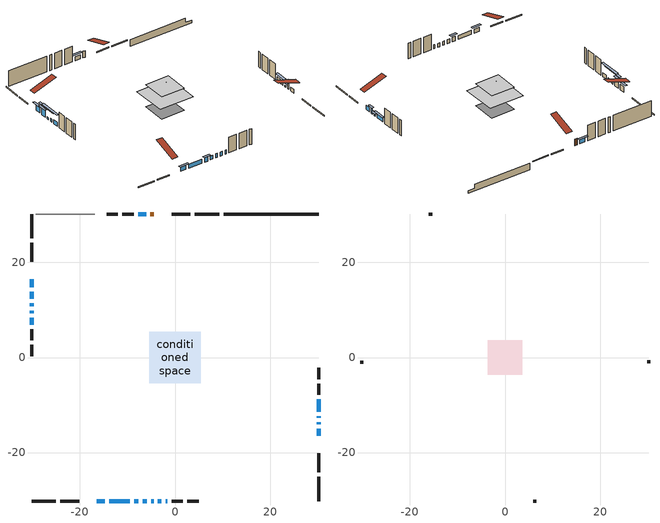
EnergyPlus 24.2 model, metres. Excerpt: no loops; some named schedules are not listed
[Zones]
conditioned space
 floor outside (Floor1 construction): -1.45,-1.45 -1.45,1.45 1.45,1.45 1.45,-1.45 z1.22
 floor adiabatic (AdiabaticFloorConstruction): -5.39,-5.39 -5.39,5.39 5.39,5.39 5.39,-5.39 z3.66
 floor foundation (Slab1 construction): -3.67,-3.67 -3.67,3.67 3.67,3.67 3.67,-3.67 z-0.91
 wall outside (RimJoist1 construction): 9.29,30.19 4.15,30.19 / -30.19,-30.19 -25.04,-30.19 / -30.19,30.19 -30.19,25.04 / 30.19,-30.19 30.19,-25.04 z1.22:1.52
 wall outside (RimJoist2 construction): 3.22,30.19 -0.72,30.19 / -24.11,-30.19 -20.17,-30.19 / -30.19,24.11 -30.19,20.17 / 30.19,-24.11 30.19,-20.17 z1.22:1.52
 wall outside (AdiabaticWallConstruction 1): -4.47,30.19 -5.17,30.19 z1.22:3.25
 wall outside (AdiabaticWallConstruction): 30.19,-16.43 30.19,-15 / -13.87,-30.19 -9.54,-30.19 / -6.77,-30.19 -5.95,-30.19 / -5.03,-30.19 -4.52,-30.19 / -30.19,8.34 -30.19,6.92 / -3.59,-30.19 -2.88,-30.19 / -1.95,-30.19 -1.66,-30.19 z1.22:2.44; 30.19,-14.08 30.19,-13.62 / -30.19,16.43 -30.19,14.8 z1.22:3; -6.1,30.19 -7.72,30.19 / -16.43,-30.19 -14.8,-30.19 / 30.19,-11.46 30.19,-8.81 z1.22:2.49; -30.19,13.87 -30.19,12.35 z1.22:3.3; -8.61,-30.19 -7.7,-30.19 z1.22:2.54; -30.19,11.42 -30.19,10.81 z1.22:1.83; -30.19,9.88 -30.19,9.27 z1.22:2.14; 30.19,-12.69 30.19,-12.38 z1.22:1.73
 wall outside (Wall1 construction): -8.65,30.19 -11.06,30.19 / -0.73,-30.19 1.68,-30.19 / -30.19,5.99 -30.19,3.58 / 30.19,-7.89 30.19,-5.47 z1.22:6.1
 wall outside (Wall2 construction): -11.99,30.19 -14.4,30.19 / 2.61,-30.19 5.02,-30.19 / -30.19,2.65 -30.19,0.24 / 30.19,-4.55 30.19,-2.14 z1.22:6.1
 wall foundation (FoundationWall1 construction): 10.22,30.19,-0.91 10.22,30.19,1.22 28.19,30.19,1.22 28.19,30.19,-0.05 30.19,30.19,-0.05 30.19,30.19,-0.91
 wall adiabatic (Wall4 construction): -16.93,30.19 -29.26,30.19 z1.22:6.1
 window (WindowConstruction): 30.19,-16.43 30.19,-15.01 z1.22:2.44
 window (WindowConstruction 5): 30.19,-14.08 30.19,-13.62 z1.22:3
 window (WindowConstruction 6): -6.1,30.19 -7.72,30.19 z1.22:2.49
 window (WindowConstruction 7): -30.19,16.43 -30.19,14.8 z1.22:3
 window (WindowConstruction 8): -30.19,13.87 -30.19,12.35 z1.22:3.3
 window (WindowConstruction 9): -16.43,-30.19 -14.8,-30.19 z1.22:2.49
 window (WindowConstruction 10): -13.87,-30.19 -9.54,-30.19 z1.22:2.44
 window (WindowConstruction 11): -8.61,-30.19 -7.7,-30.19 z1.22:2.54
 window (WindowConstruction 13): -30.19,11.42 -30.19,10.81 z1.22:1.83
 window (WindowConstruction 14): -30.19,9.88 -30.19,9.27 z1.22:2.13
 window (WindowConstruction 15): -6.77,-30.19 -5.95,-30.19 z1.22:2.44
 window (WindowConstruction 16): -5.03,-30.19 -4.52,-30.19 z1.22:2.44
 window (WindowConstruction 1): -30.19,8.34 -30.19,6.92 z1.22:2.44
 window (WindowConstruction 2): -3.59,-30.19 -2.88,-30.19 z1.22:2.44
 window (WindowConstruction 12): -1.95,-30.19 -1.66,-30.19 z1.22:2.44
 window (WindowConstruction 3): 30.19,-12.69 30.19,-12.39 z1.22:1.73
 window (WindowConstruction 4): 30.19,-11.46 30.19,-8.81 z1.22:2.49
 door (Door): -4.47,30.19 -5.17,30.19 z1.22:3.25
 ceiling adiabatic (AdiabaticFloorConstruction): 5.39,-5.39 5.39,5.39 -5.39,5.39 -5.39,-5.39 z3.66
 roof outside (Roof2 construction): -1.45,1.45 -1.45,-1.45 1.45,-1.45 1.45,1.45 z6.1
attic - vented
 floor to conditioned space (Floor2 construction Reversed): -3.67,-3.67 -3.67,3.67 3.67,3.67 3.67,-3.67 z6.1
 wall outside (Wall3 construction): -15.33,30.19 -16,30.19 / 5.95,-30.19 6.62,-30.19 / -30.19,-0.69 -30.19,-1.35 / 30.19,-1.21 30.19,-0.54 z1.22:6.1
 roof outside (Roof1 construction): -3.54,30.19,6.1 -3.54,23.04,8.48 -1.65,23.04,8.48 -1.65,30.19,6.1; -17.36,-30.19,6.1 -17.36,-23.04,8.48 -19.24,-23.04,8.48 -19.24,-30.19,6.1; -30.19,17.36,6.1 -23.04,17.36,8.48 -23.04,19.24,8.48 -30.19,19.24,6.1; 30.19,-17.36,6.1 23.04,-17.36,8.48 23.04,-19.24,8.48 30.19,-19.24,6.1
shading: 30.19,-13.01 30.19,-14.69 30.8,-14.69 30.8,-13.01 z3.61; -8.33,30.19 -5.49,30.19 -5.49,30.8 -8.33,30.8 z3.1; -30.19,14.19 -30.19,17.04 -30.8,17.04 -30.8,14.19 z3.61; -30.19,11.74 -30.19,14.48 -30.8,14.48 -30.8,11.74 z3.91; -14.19,-30.19 -17.04,-30.19 -17.04,-30.8 -14.19,-30.8 z3.1; -7.09,-30.19 -9.22,-30.19 -9.22,-30.8 -7.09,-30.8 z3.15; -30.19,7.76 -30.19,14.47 -30.8,14.47 -30.8,7.76 z4.88; -30.19,6.22 -30.19,12.93 -30.8,12.93 -30.8,6.22 z5.19; 30.19,-11.78 30.19,-13.3 30.8,-13.3 30.8,-11.78 z2.34; 30.19,-8.2 30.19,-12.07 30.8,-12.07 30.8,-8.2 z3.1
[Building]
Building 1: Terrain=Suburbs
[Site:Location]
Montreal Intl AP_QC: Latitude {deg}=45.47; Longitude {deg}=-73.74; Time Zone {hr}=-5; Elevation {m}=36; Keep Site Location Information=Yes
[Site:GroundTemperature:Shallow]
2.07863, -0.316383, -0.508184, 0.628371, 5.19101, 9.73239, 13.6695, 16.1636, 16.3755, 14.347, 10.5102, 6.10817
[Site:WaterMainsTemperature]
Calculation Method=Schedule; Temperature Schedule=mains temperature schedule
[Material] Roughness=Rough; Thermal Absorptance=0.9
Name | Thickness {m} | Conductivity {W/m-K} | Density {kg/m3} | Specific Heat {J/kg-K} | Solar Absorptance | Visible Absorptance
asphalt or fiberglass shingles | 0.00635 | 0.162714 | 1121.4 | 1465.45 | 0.4 | 0.4
ceiling loosefill ins | 0.254 | 0.0480833 | 16.02 | 1046.75 | 0.7 | 0.7
ceiling stud and cavity | 0.1397 | 0.419767 | 65.682 | 1177.47 | 0.7 | 0.7
concrete 4.0 in. | 0.1016 | 1.803125 | 2242.8 | 837.4 | 0.7 | 0.7
concrete 8.0 in. | 0.2032 | 1.803125 | 2242.8 | 837.4 | 0.7 | 0.7
door material | 0.04445 | 0.188738 | 512.64 | 1214.23 | 0.7 | 0.7
exterior vertical ins | 0.00218552 | 0.029427 | 32.04 | 1214.23 | 0.7 | 0.7
floor covering | 0.0127 | 9.015625 | 54.468 | 1339.84 | 0.6 | 0.6
floor covering 1 | 0.0127 | 0.0433444 | 54.468 | 1339.84 | 0.6 | 0.6
floor rigid ins; wall rigid ins | 0.512978 | 0.029427 | 32.04 | 1214.23 | 0.7 | 0.7
floor stud and cavity | 0.0889 | 0.256934 | 50.32683 | 1063.81 | 0.7 | 0.7
floor stud and cavity 1 | 0.1397 | 1.75129 | 37.0049 | 1207.88 | 0.7 | 0.7
furniture material conditioned space 1 | 0.1524 | 0.115458 | 640.8 | 1214.23 | 0.6 | 0.6
gypsum board | 0.00254 | 0.160291 | 801 | 837.4 | 0.6 | 0.6
gypsum board 1 | 0.0127 | 0.160291 | 801 | 837.4 | 0.6 | 0.6
gypsum board 2 | 0.0127 | 0.160291 | 801 | 837.4 | 0.7 | 0.7
osb sheathing 0.5 in. | 0.0127 | 0.115458 | 512.64 | 1214.23 | 0.7 | 0.7
osb sheathing 0.5 in. 1 | 0.0127 | 0.115458 | 512.64 | 1214.23 | 0.91 | 0.91
osb sheathing 0.75 in. | 0.01905 | 0.115458 | 512.64 | 1214.23 | 0.7 | 0.7
osb sheathing 2.0 in. | 0.0508 | 0.115458 | 512.64 | 1214.23 | 0.7 | 0.7
rim joist stud and cavity | 0.0508 | 0.859146 | 125.044 | 1163.47 | 0.6 | 0.6
rim joist stud and cavity 1 | 0.0508 | 0.648972 | 50.32683 | 1063.81 | 0.6 | 0.6
roof stud and cavity | 0.0889 | 0.469051 | 50.32683 | 1063.81 | 0.7 | 0.7
wall stud and cavity | 0.1397 | 0.254295 | 139.0536 | 1170.24 | 0.7 | 0.7
wall stud and cavity 1 | 0.1397 | 0.162248 | 139.0536 | 1170.24 | 0.7 | 0.7
wall stud and cavity 2 | 0.0889 | 6.9971 | 50.32683 | 1063.81 | 0.6 | 0.6
wall stud and cavity 3 | 0.1397 | 0.136428 | 139.0536 | 1170.24 | 0.7 | 0.7
wall stud and cavity 4 | 0.0889 | 0.380278 | 52.3479 | 1209.89 | 0.7 | 0.7
wall stud and cavity 5 | 0.0889 | 0.391764 | 83.0341 | 1211.67 | 0.7 | 0.7
wood siding | 0.0254 | 0.102417 | 544.68 | 1172.36 | 0.91 | 0.91
wood siding 1 | 0.00254 | 0.102417 | 544.68 | 1172.36 | 0.91 | 0.91
wood siding 2; wood siding 3; wood siding 4 | 0.0254 | 0.102417 | 544.68 | 1172.36 | 0.7 | 0.7
[WindowMaterial:SimpleGlazingSystem]
Name | U-Factor {W/m2-K} | Solar Heat Gain Coefficient
WindowMaterial | 2.95426 | 0.63
WindowMaterial 1 | 2.97187 | 0.55
WindowMaterial 10 | 3.06555 | 0.35
WindowMaterial 11 | 3.01445 | 0.46
WindowMaterial 12 | 2.99571 | 0.51
WindowMaterial 13 | 2.97981 | 0.54
WindowMaterial 14 | 2.992306 | 0.51
WindowMaterial 2 | 3.06612 | 0.48
WindowMaterial 3 | 2.90486 | 0.65
WindowMaterial 4 | 3.01672 | 0.5
WindowMaterial 5 | 2.91963 | 0.62
WindowMaterial 6 | 2.904297 | 0.64
WindowMaterial 7 | 2.90203 | 0.65
WindowMaterial 8 | 2.9077 | 0.64
WindowMaterial 9 | 2.94859 | 0.58
[Construction]
AdiabaticFloorConstruction: floor stud and cavity 1, floor rigid ins, osb sheathing 0.75 in., floor covering 1
AdiabaticWallConstruction: wood siding 3, wall rigid ins, wall stud and cavity 4, gypsum board 1
AdiabaticWallConstruction 1: wood siding 4, wall rigid ins, wall stud and cavity 4, gypsum board 1
Door: door material
Floor1 construction: floor stud and cavity, floor covering
Floor2 construction Reversed: gypsum board 1, ceiling stud and cavity, ceiling loosefill ins
FoundationWall1 construction: concrete 8.0 in., gypsum board 2
furniture construction conditioned space 1: furniture material conditioned space 1
PartitionWallConstruction: gypsum board 1, wall stud and cavity 5, gypsum board 1
RimJoist1 construction: wood siding 2, osb sheathing 2.0 in., rim joist stud and cavity
RimJoist2 construction: wood siding 2, rim joist stud and cavity 1
Roof1 construction: asphalt or fiberglass shingles
Roof2 construction: asphalt or fiberglass shingles, roof stud and cavity, gypsum board
Slab1 construction: concrete 4.0 in.
Wall1 construction: wood siding, osb sheathing 0.5 in., wall stud and cavity, gypsum board 1
Wall2 construction: wood siding, osb sheathing 0.5 in., wall stud and cavity 1, gypsum board 1
Wall3 construction: wood siding 1, wall stud and cavity 2
Wall4 construction: osb sheathing 0.5 in. 1, wall stud and cavity 3, gypsum board 1
WindowConstruction; WindowConstruction 1: WindowMaterial
WindowConstruction 10: WindowMaterial 8
WindowConstruction 11: WindowMaterial 9
WindowConstruction 12: WindowMaterial 10
WindowConstruction 13: WindowMaterial 11
WindowConstruction 14: WindowMaterial 12
WindowConstruction 15: WindowMaterial 13
WindowConstruction 16: WindowMaterial 14
WindowConstruction 2: WindowMaterial 1
WindowConstruction 3: WindowMaterial 2
WindowConstruction 4: WindowMaterial 3
WindowConstruction 5: WindowMaterial 4
WindowConstruction 6; WindowConstruction 9: WindowMaterial 5
WindowConstruction 7: WindowMaterial 6
WindowConstruction 8: WindowMaterial 7
[Zone] Multiplier=1; Part of Total Floor Area=Yes
Name | Volume {m3}
attic - vented | 20.8444
conditioned space | 437.8
[Space]
Name | Zone | Volume {m3}
attic - vented 1 | attic - vented | 20.8444
conditioned space 1 | conditioned space | 437.8
[ZoneInfiltration:EffectiveLeakageArea]
infil attic - vented 1: Zone or Space=attic - vented 1; Schedule=Always On Discrete; Effective Air Leakage Area {cm2}=2155.2; Stack Coefficient=0.000504845; Wind Coefficient=1.5181e-05
[ZoneMixing]
whole house fan mix: Zone or Space=attic - vented; Schedule=Always On Continuous; Design Flow Rate Calculation Method=Flow/Zone; Design Flow Rate {m3/s}=0; Source Zone or Space=conditioned space
[SurfaceProperty:ExposedFoundationPerimeter]
Slab1: Exposed Perimeter Calculation Method=TotalExposedPerimeter; Total Exposed Perimeter {m}=19.964
[InternalMass] Zone or ZoneList=conditioned space; Space or SpaceList=conditioned space 1
Name | Construction | Surface Area {m2}
furniture mass conditioned space 1 | furniture construction conditioned space 1 | 71.3361
partition wall mass | PartitionWallConstruction | 178.34
[Lights]
interior lighting: Zone or ZoneList or Space or SpaceList=conditioned space 1; Schedule=interior lighting schedule; Design Level Calculation Method=LightingLevel; Lighting Level {W}=343.2; Return Air Fraction=0; Fraction Radiant=0.6; Fraction Visible=0.2; Fraction Replaceable=1
[People]
occupants: Zone or ZoneList or Space or SpaceList=conditioned space 1; Number of People Schedule=occupants schedule; Number of People Calculation Method=People; Number of People=3; Fraction Radiant=0.314171; Sensible Heat Fraction=0.56303; Activity Level Schedule=occupants activity schedule; Carbon Dioxide Generation Rate {m3/s-W}=0; Enable ASHRAE 55 Comfort Warnings=No; Mean Radiant Temperature Calculation Type=EnclosureAveraged
[ElectricEquipment] Zone or ZoneList or Space or SpaceList=conditioned space 1; Design Level Calculation Method=EquipmentLevel
Name | Schedule | Design Level {W} | Fraction Latent | Fraction Radiant | Fraction Lost
clothes dryer | clothes dryer schedule | 140.772 | 0.015 | 0.081 | 0.85
clothes washer | clothes washer schedule | 32.1985 | 0.03 | 0.162 | 0.7
cooking range | cooking range schedule | 208.969 | 0.08 | 0.432 | 0.2
dishwasher | dishwasher schedule | 66.8632 | 0.3 | 0.18 | 0.4
fridge | fridge schedule | 72.9452 | 0 | 0.6 | 0
mech vent house fan | mech vent house fan schedule | 0 | 0 | 0 | 1
mech vent house fan cfis | mech vent house fan cfis schedule | 0 | 0 | 0 | 0
mech vent range fan 0 | mech vent range fan 0 schedule | 57 | 0 | 0 | 1
misc plug loads | misc plug loads schedule | 494.7 | 0.045 | 0.513 | 0.1
whole house fan | Always On Discrete | 0 | 0 | 0 | 1
[OtherEquipment] Zone or ZoneList or Space or SpaceList=conditioned space 1; Design Level Calculation Method=EquipmentLevel
Name | Fuel Type | Schedule | Design Level {W} | Fraction Latent | Fraction Radiant | Fraction Lost
clothes dryer 1 | Electricity | clothes dryer schedule | 0 | 0.015 | 0.081 | 0.85
cooking range 1 | Electricity | cooking range schedule | 0 | 0.08 | 0.432 | 0.2
general water use latent | None | general water use schedule | 59.3978 | 1 | 0 | 0
general water use sensible | None | general water use schedule | -58.539 | 0 | 0.6 | 0
mech vent house fan latent load | None | Always On Discrete | 0 | 1 | 0 | 0
mech vent house fan sensible load | None | Always On Discrete | 0 | 0 | 0 | 0
water heater energy adjustment1 | NaturalGas | Always On Discrete | 0.01 | 0 | 0 | 1
[ZoneInfiltration:DesignFlowRate] Zone or ZoneList or Space or SpaceList=conditioned space 1; Schedule=Always On Discrete; Design Flow Rate Calculation Method=Flow/Zone; Design Flow Rate {m3/s}=0
infil flow; natural vent flow; whole house fan flow
[Foundation:Kiva]
Foundation Kiva 1: Initial Indoor Air Temperature {C}=18; Wall Height Above Grade {m}=1.21999; Wall Depth Below Slab {m}=0.2032; Custom Block Material Name 1=exterior vertical ins; Custom Block Depth 1 {m}=2.13; Custom Block X Position 1 {m}=0.2159; Custom Block Z Position 1 {m}=0
[Foundation:Kiva:Settings]
Soil Conductivity {W/m-K}=0.849921; Soil Density {kg/m3}=1842.3; Soil Specific Heat {J/kg-K}=418.7; Ground Solar Absorptivity=0.9; Ground Thermal Absorptivity=0.9; Ground Surface Roughness {m}=0.03; Far-Field Width {m}=40; Deep-Ground Boundary Condition=ZeroFlux; Deep-Ground Depth {m}=40; Minimum Cell Dimension {m}=0.2; Maximum Cell Growth Coefficient=3; Simulation Timestep=Timestep
[Exterior:Lights]
exterior lighting: Schedule=exterior lighting schedule; Design Level {W}=75.6
[Schedule:Constant]
Name | Hourly Value
Always On Continuous; mech vent house fan schedule; mech vent house fan cfis schedule; Always On Discrete | 1
occupants activity schedule | 117.228
fridge schedule | 0
[Schedule:Week:Daily]
interior lighting schedule Week Rule - Jan1-Jan27: interior lighting schedule day, interior lighting schedule day, interior lighting schedule day, interior lighting schedule day, interior lighting schedule day, interior lighting schedule day, interior lighting schedule day, interior lighting schedule default day, interior lighting schedule default day, interior lighting schedule default day, interior lighting schedule default day, interior lighting schedule default day
interior lighting schedule Week Rule - Jan28-Feb3: interior lighting schedule day, interior lighting schedule day, interior lighting schedule day, interior lighting schedule day, interior lighting schedule day 1, interior lighting schedule day 1, interior lighting schedule day 1, interior lighting schedule default day, interior lighting schedule default day, interior lighting schedule default day, interior lighting schedule default day, interior lighting schedule default day
interior lighting schedule Week Rule - Feb4-Feb24: interior lighting schedule day 1, interior lighting schedule day 1, interior lighting schedule day 1, interior lighting schedule day 1, interior lighting schedule day 1, interior lighting schedule day 1, interior lighting schedule day 1, interior lighting schedule default day, interior lighting schedule default day, interior lighting schedule default day, interior lighting schedule default day, interior lighting schedule default day
interior lighting schedule Week Rule - Feb25-Mar3: interior lighting schedule day 1, interior lighting schedule day 1, interior lighting schedule day 1, interior lighting schedule day 1, interior lighting schedule day 2, interior lighting schedule day 2, interior lighting schedule day 2, interior lighting schedule default day, interior lighting schedule default day, interior lighting schedule default day, interior lighting schedule default day, interior lighting schedule default day
interior lighting schedule Week Rule - Mar4-Mar31: interior lighting schedule day 2, interior lighting schedule day 2, interior lighting schedule day 2, interior lighting schedule day 2, interior lighting schedule day 2, interior lighting schedule day 2, interior lighting schedule day 2, interior lighting schedule default day, interior lighting schedule default day, interior lighting schedule default day, interior lighting schedule default day, interior lighting schedule default day
interior lighting schedule Week Rule - Apr1-Apr28: interior lighting schedule day 3, interior lighting schedule day 3, interior lighting schedule day 3, interior lighting schedule day 3, interior lighting schedule day 3, interior lighting schedule day 3, interior lighting schedule day 3, interior lighting schedule default day, interior lighting schedule default day, interior lighting schedule default day, interior lighting schedule default day, interior lighting schedule default day
interior lighting schedule Week Rule - Apr29-May5: interior lighting schedule day 3, interior lighting schedule day 3, interior lighting schedule day 4, interior lighting schedule day 4, interior lighting schedule day 4, interior lighting schedule day 4, interior lighting schedule day 4, interior lighting schedule default day, interior lighting schedule default day, interior lighting schedule default day, interior lighting schedule default day, interior lighting schedule default day
interior lighting schedule Week Rule - May6-May26: interior lighting schedule day 4, interior lighting schedule day 4, interior lighting schedule day 4, interior lighting schedule day 4, interior lighting schedule day 4, interior lighting schedule day 4, interior lighting schedule day 4, interior lighting schedule default day, interior lighting schedule default day, interior lighting schedule default day, interior lighting schedule default day, interior lighting schedule default day
interior lighting schedule Week Rule - May27-Jun2: interior lighting schedule day 4, interior lighting schedule day 4, interior lighting schedule day 4, interior lighting schedule day 4, interior lighting schedule day 4, interior lighting schedule day 5, interior lighting schedule day 5, interior lighting schedule default day, interior lighting schedule default day, interior lighting schedule default day, interior lighting schedule default day, interior lighting schedule default day
interior lighting schedule Week Rule - Jun3-Jun30: interior lighting schedule day 5, interior lighting schedule day 5, interior lighting schedule day 5, interior lighting schedule day 5, interior lighting schedule day 5, interior lighting schedule day 5, interior lighting schedule day 5, interior lighting schedule default day, interior lighting schedule default day, interior lighting schedule default day, interior lighting schedule default day, interior lighting schedule default day
interior lighting schedule Week Rule - Jul1-Jul28: interior lighting schedule day 6, interior lighting schedule day 6, interior lighting schedule day 6, interior lighting schedule day 6, interior lighting schedule day 6, interior lighting schedule day 6, interior lighting schedule day 6, interior lighting schedule default day, interior lighting schedule default day, interior lighting schedule default day, interior lighting schedule default day, interior lighting schedule default day
interior lighting schedule Week Rule - Jul29-Aug4: interior lighting schedule day 6, interior lighting schedule day 6, interior lighting schedule day 6, interior lighting schedule day 7, interior lighting schedule day 7, interior lighting schedule day 7, interior lighting schedule day 7, interior lighting schedule default day, interior lighting schedule default day, interior lighting schedule default day, interior lighting schedule default day, interior lighting schedule default day
interior lighting schedule Week Rule - Aug5-Aug25: interior lighting schedule day 7, interior lighting schedule day 7, interior lighting schedule day 7, interior lighting schedule day 7, interior lighting schedule day 7, interior lighting schedule day 7, interior lighting schedule day 7, interior lighting schedule default day, interior lighting schedule default day, interior lighting schedule default day, interior lighting schedule default day, interior lighting schedule default day
interior lighting schedule Week Rule - Aug26-Sep1: interior lighting schedule day 7, interior lighting schedule day 7, interior lighting schedule day 7, interior lighting schedule day 7, interior lighting schedule day 7, interior lighting schedule day 7, interior lighting schedule day 8, interior lighting schedule default day, interior lighting schedule default day, interior lighting schedule default day, interior lighting schedule default day, interior lighting schedule default day
interior lighting schedule Week Rule - Sep2-Sep29: interior lighting schedule day 8, interior lighting schedule day 8, interior lighting schedule day 8, interior lighting schedule day 8, interior lighting schedule day 8, interior lighting schedule day 8, interior lighting schedule day 8, interior lighting schedule default day, interior lighting schedule default day, interior lighting schedule default day, interior lighting schedule default day, interior lighting schedule default day
interior lighting schedule Week Rule - Sep30-Oct6: interior lighting schedule day 8, interior lighting schedule day 9, interior lighting schedule day 9, interior lighting schedule day 9, interior lighting schedule day 9, interior lighting schedule day 9, interior lighting schedule day 9, interior lighting schedule default day, interior lighting schedule default day, interior lighting schedule default day, interior lighting schedule default day, interior lighting schedule default day
interior lighting schedule Week Rule - Oct7-Oct27: interior lighting schedule day 9, interior lighting schedule day 9, interior lighting schedule day 9, interior lighting schedule day 9, interior lighting schedule day 9, interior lighting schedule day 9, interior lighting schedule day 9, interior lighting schedule default day, interior lighting schedule default day, interior lighting schedule default day, interior lighting schedule default day, interior lighting schedule default day
interior lighting schedule Week Rule - Oct28-Nov3: interior lighting schedule day 9, interior lighting schedule day 9, interior lighting schedule day 9, interior lighting schedule day 9, interior lighting schedule day 10, interior lighting schedule day 10, interior lighting schedule day 10, interior lighting schedule default day, interior lighting schedule default day, interior lighting schedule default day, interior lighting schedule default day, interior lighting schedule default day
interior lighting schedule Week Rule - Nov4-Nov24: interior lighting schedule day 10, interior lighting schedule day 10, interior lighting schedule day 10, interior lighting schedule day 10, interior lighting schedule day 10, interior lighting schedule day 10, interior lighting schedule day 10, interior lighting schedule default day, interior lighting schedule default day, interior lighting schedule default day, interior lighting schedule default day, interior lighting schedule default day
interior lighting schedule Week Rule - Nov25-Dec1: interior lighting schedule day 10, interior lighting schedule day 10, interior lighting schedule day 10, interior lighting schedule day 10, interior lighting schedule day 10, interior lighting schedule day 10, interior lighting schedule day 11, interior lighting schedule default day, interior lighting schedule default day, interior lighting schedule default day, interior lighting schedule default day, interior lighting schedule default day
interior lighting schedule Week Rule - Dec2-Dec31: interior lighting schedule day 11, interior lighting schedule day 11, interior lighting schedule day 11, interior lighting schedule day 11, interior lighting schedule day 11, interior lighting schedule day 11, interior lighting schedule day 11, interior lighting schedule default day, interior lighting schedule default day, interior lighting schedule default day, interior lighting schedule default day, interior lighting schedule default day
occupants schedule Week Rule - Jan1-Dec31: occupants schedule day, occupants schedule day, occupants schedule day, occupants schedule day, occupants schedule day, occupants schedule day, occupants schedule day, occupants schedule default day, occupants schedule default day, occupants schedule default day, occupants schedule default day, occupants schedule default day
clothes dryer schedule Week Rule - Jan1-Dec31: clothes dryer schedule day, clothes dryer schedule day, clothes dryer schedule day, clothes dryer schedule day, clothes dryer schedule day, clothes dryer schedule day, clothes dryer schedule day, clothes dryer schedule default day, clothes dryer schedule default day, clothes dryer schedule default day, clothes dryer schedule default day, clothes dryer schedule default day
clothes washer schedule Week Rule - Jan1-Dec31: clothes washer schedule day, clothes washer schedule day, clothes washer schedule day, clothes washer schedule day, clothes washer schedule day, clothes washer schedule day, clothes washer schedule day, clothes washer schedule default day, clothes washer schedule default day, clothes washer schedule default day, clothes washer schedule default day, clothes washer schedule default day
cooking range schedule Week Rule - Jan1-Dec31: cooking range schedule day, cooking range schedule day, cooking range schedule day, cooking range schedule day, cooking range schedule day, cooking range schedule day, cooking range schedule day, cooking range schedule default day, cooking range schedule default day, cooking range schedule default day, cooking range schedule default day, cooking range schedule default day
dishwasher schedule Week Rule - Jan1-Dec31: dishwasher schedule day, dishwasher schedule day, dishwasher schedule day, dishwasher schedule day, dishwasher schedule day, dishwasher schedule day, dishwasher schedule day, dishwasher schedule default day, dishwasher schedule default day, dishwasher schedule default day, dishwasher schedule default day, dishwasher schedule default day
mech vent range fan 0 schedule Week Rule - Jan1-Dec31: mech vent range fan 0 schedule day, mech vent range fan 0 schedule day, mech vent range fan 0 schedule day, mech vent range fan 0 schedule day, mech vent range fan 0 schedule day, mech vent range fan 0 schedule day, mech vent range fan 0 schedule day, mech vent range fan 0 schedule default day, mech vent range fan 0 schedule default day, mech vent range fan 0 schedule default day, mech vent range fan 0 schedule default day, mech vent range fan 0 schedule default day
misc plug loads schedule Week Rule - Jan1-Dec31: misc plug loads schedule day, misc plug loads schedule day, misc plug loads schedule day, misc plug loads schedule day, misc plug loads schedule day, misc plug loads schedule day, misc plug loads schedule day, misc plug loads schedule default day, misc plug loads schedule default day, misc plug loads schedule default day, misc plug loads schedule default day, misc plug loads schedule default day
general water use schedule Week Rule - Jan1-Dec31: general water use schedule day, general water use schedule day, general water use schedule day, general water use schedule day, general water use schedule day, general water use schedule day, general water use schedule day, general water use schedule default day, general water use schedule default day, general water use schedule default day, general water use schedule default day, general water use schedule default day
exterior lighting schedule Week Rule - Jan1-Jan27: exterior lighting schedule day, exterior lighting schedule day, exterior lighting schedule day, exterior lighting schedule day, exterior lighting schedule day, exterior lighting schedule day, exterior lighting schedule day, exterior lighting schedule default day, exterior lighting schedule default day, exterior lighting schedule default day, exterior lighting schedule default day, exterior lighting schedule default day
exterior lighting schedule Week Rule - Jan28-Feb3: exterior lighting schedule day, exterior lighting schedule day, exterior lighting schedule day, exterior lighting schedule day, exterior lighting schedule day 1, exterior lighting schedule day 1, exterior lighting schedule day 1, exterior lighting schedule default day, exterior lighting schedule default day, exterior lighting schedule default day, exterior lighting schedule default day, exterior lighting schedule default day
exterior lighting schedule Week Rule - Feb4-Feb24: exterior lighting schedule day 1, exterior lighting schedule day 1, exterior lighting schedule day 1, exterior lighting schedule day 1, exterior lighting schedule day 1, exterior lighting schedule day 1, exterior lighting schedule day 1, exterior lighting schedule default day, exterior lighting schedule default day, exterior lighting schedule default day, exterior lighting schedule default day, exterior lighting schedule default day
exterior lighting schedule Week Rule - Feb25-Mar3: exterior lighting schedule day 1, exterior lighting schedule day 1, exterior lighting schedule day 1, exterior lighting schedule day 1, exterior lighting schedule day 2, exterior lighting schedule day 2, exterior lighting schedule day 2, exterior lighting schedule default day, exterior lighting schedule default day, exterior lighting schedule default day, exterior lighting schedule default day, exterior lighting schedule default day
exterior lighting schedule Week Rule - Mar4-Mar31: exterior lighting schedule day 2, exterior lighting schedule day 2, exterior lighting schedule day 2, exterior lighting schedule day 2, exterior lighting schedule day 2, exterior lighting schedule day 2, exterior lighting schedule day 2, exterior lighting schedule default day, exterior lighting schedule default day, exterior lighting schedule default day, exterior lighting schedule default day, exterior lighting schedule default day
exterior lighting schedule Week Rule - Apr1-Apr28: exterior lighting schedule day 3, exterior lighting schedule day 3, exterior lighting schedule day 3, exterior lighting schedule day 3, exterior lighting schedule day 3, exterior lighting schedule day 3, exterior lighting schedule day 3, exterior lighting schedule default day, exterior lighting schedule default day, exterior lighting schedule default day, exterior lighting schedule default day, exterior lighting schedule default day
exterior lighting schedule Week Rule - Apr29-May5: exterior lighting schedule day 3, exterior lighting schedule day 3, exterior lighting schedule day 4, exterior lighting schedule day 4, exterior lighting schedule day 4, exterior lighting schedule day 4, exterior lighting schedule day 4, exterior lighting schedule default day, exterior lighting schedule default day, exterior lighting schedule default day, exterior lighting schedule default day, exterior lighting schedule default day
exterior lighting schedule Week Rule - May6-May26: exterior lighting schedule day 4, exterior lighting schedule day 4, exterior lighting schedule day 4, exterior lighting schedule day 4, exterior lighting schedule day 4, exterior lighting schedule day 4, exterior lighting schedule day 4, exterior lighting schedule default day, exterior lighting schedule default day, exterior lighting schedule default day, exterior lighting schedule default day, exterior lighting schedule default day
exterior lighting schedule Week Rule - May27-Jun2: exterior lighting schedule day 4, exterior lighting schedule day 4, exterior lighting schedule day 4, exterior lighting schedule day 4, exterior lighting schedule day 4, exterior lighting schedule day 5, exterior lighting schedule day 5, exterior lighting schedule default day, exterior lighting schedule default day, exterior lighting schedule default day, exterior lighting schedule default day, exterior lighting schedule default day
exterior lighting schedule Week Rule - Jun3-Jun30: exterior lighting schedule day 5, exterior lighting schedule day 5, exterior lighting schedule day 5, exterior lighting schedule day 5, exterior lighting schedule day 5, exterior lighting schedule day 5, exterior lighting schedule day 5, exterior lighting schedule default day, exterior lighting schedule default day, exterior lighting schedule default day, exterior lighting schedule default day, exterior lighting schedule default day
exterior lighting schedule Week Rule - Jul1-Jul28: exterior lighting schedule day 6, exterior lighting schedule day 6, exterior lighting schedule day 6, exterior lighting schedule day 6, exterior lighting schedule day 6, exterior lighting schedule day 6, exterior lighting schedule day 6, exterior lighting schedule default day, exterior lighting schedule default day, exterior lighting schedule default day, exterior lighting schedule default day, exterior lighting schedule default day
exterior lighting schedule Week Rule - Jul29-Aug4: exterior lighting schedule day 6, exterior lighting schedule day 6, exterior lighting schedule day 6, exterior lighting schedule day 7, exterior lighting schedule day 7, exterior lighting schedule day 7, exterior lighting schedule day 7, exterior lighting schedule default day, exterior lighting schedule default day, exterior lighting schedule default day, exterior lighting schedule default day, exterior lighting schedule default day
exterior lighting schedule Week Rule - Aug5-Aug25: exterior lighting schedule day 7, exterior lighting schedule day 7, exterior lighting schedule day 7, exterior lighting schedule day 7, exterior lighting schedule day 7, exterior lighting schedule day 7, exterior lighting schedule day 7, exterior lighting schedule default day, exterior lighting schedule default day, exterior lighting schedule default day, exterior lighting schedule default day, exterior lighting schedule default day
exterior lighting schedule Week Rule - Aug26-Sep1: exterior lighting schedule day 7, exterior lighting schedule day 7, exterior lighting schedule day 7, exterior lighting schedule day 7, exterior lighting schedule day 7, exterior lighting schedule day 7, exterior lighting schedule day 8, exterior lighting schedule default day, exterior lighting schedule default day, exterior lighting schedule default day, exterior lighting schedule default day, exterior lighting schedule default day
[Schedule:Year]
interior lighting schedule: interior lighting schedule Week Rule - Jan1-Jan27, 1, 1, 1, 27, interior lighting schedule Week Rule - Jan28-Feb3, 1, 28, 2, 3, interior lighting schedule Week Rule - Feb4-Feb24, 2, 4, 2, 24, interior lighting schedule Week Rule - Feb25-Mar3, 2, 25, 3, 3, interior lighting schedule Week Rule - Mar4-Mar31, 3, 4, 3, 31, interior lighting schedule Week Rule - Apr1-Apr28, 4, 1, 4, 28, interior lighting schedule Week Rule - Apr29-May5, 4, 29, 5, 5, interior lighting schedule Week Rule - May6-May26, 5, 6, 5, 26, interior lighting schedule Week Rule - May27-Jun2, 5, 27, 6, 2, interior lighting schedule Week Rule - Jun3-Jun30, 6, 3, 6, 30, interior lighting schedule Week Rule - Jul1-Jul28, 7, 1, 7, 28, interior lighting schedule Week Rule - Jul29-Aug4, 7, 29, 8, 4, interior lighting schedule Week Rule - Aug5-Aug25, 8, 5, 8, 25, interior lighting schedule Week Rule - Aug26-Sep1, 8, 26, 9, 1, interior lighting schedule Week Rule - Sep2-Sep29, 9, 2, 9, 29, interior lighting schedule Week Rule - Sep30-Oct6, 9, 30, 10, 6, interior lighting schedule Week Rule - Oct7-Oct27, 10, 7, 10, 27, interior lighting schedule Week Rule - Oct28-Nov3, 10, 28, 11, 3, interior lighting schedule Week Rule - Nov4-Nov24, 11, 4, 11, 24, interior lighting schedule Week Rule - Nov25-Dec1, 11, 25, 12, 1, interior lighting schedule Week Rule - Dec2-Dec31, 12, 2, 12, 31
occupants schedule: occupants schedule Week Rule - Jan1-Dec31, 1, 1, 12, 31
clothes dryer schedule: clothes dryer schedule Week Rule - Jan1-Dec31, 1, 1, 12, 31
clothes washer schedule: clothes washer schedule Week Rule - Jan1-Dec31, 1, 1, 12, 31
cooking range schedule: cooking range schedule Week Rule - Jan1-Dec31, 1, 1, 12, 31
dishwasher schedule: dishwasher schedule Week Rule - Jan1-Dec31, 1, 1, 12, 31
mech vent range fan 0 schedule: mech vent range fan 0 schedule Week Rule - Jan1-Dec31, 1, 1, 12, 31
misc plug loads schedule: misc plug loads schedule Week Rule - Jan1-Dec31, 1, 1, 12, 31
general water use schedule: general water use schedule Week Rule - Jan1-Dec31, 1, 1, 12, 31
exterior lighting schedule: exterior lighting schedule Week Rule - Jan1-Jan27, 1, 1, 1, 27, exterior lighting schedule Week Rule - Jan28-Feb3, 1, 28, 2, 3, exterior lighting schedule Week Rule - Feb4-Feb24, 2, 4, 2, 24, exterior lighting schedule Week Rule - Feb25-Mar3, 2, 25, 3, 3, exterior lighting schedule Week Rule - Mar4-Mar31, 3, 4, 3, 31, exterior lighting schedule Week Rule - Apr1-Apr28, 4, 1, 4, 28, exterior lighting schedule Week Rule - Apr29-May5, 4, 29, 5, 5, exterior lighting schedule Week Rule - May6-May26, 5, 6, 5, 26, exterior lighting schedule Week Rule - May27-Jun2, 5, 27, 6, 2, exterior lighting schedule Week Rule - Jun3-Jun30, 6, 3, 6, 30, exterior lighting schedule Week Rule - Jul1-Jul28, 7, 1, 7, 28, exterior lighting schedule Week Rule - Jul29-Aug4, 7, 29, 8, 4, exterior lighting schedule Week Rule - Aug5-Aug25, 8, 5, 8, 25, exterior lighting schedule Week Rule - Aug26-Sep1, 8, 26, 9, 1, exterior lighting schedule Week Rule - Sep2-Sep29, 9, 2, 9, 29, exterior lighting schedule Week Rule - Sep30-Oct6, 9, 30, 10, 6, exterior lighting schedule Week Rule - Oct7-Oct27, 10, 7, 10, 27, exterior lighting schedule Week Rule - Oct28-Nov3, 10, 28, 11, 3, exterior lighting schedule Week Rule - Nov4-Nov24, 11, 4, 11, 24, exterior lighting schedule Week Rule - Nov25-Dec1, 11, 25, 12, 1, exterior lighting schedule Week Rule - Dec2-Dec31, 12, 2, 12, 31
[Schedule:Compact]
mains temperature schedule: Through: 01/01, For: AllDays, Until: 24:00, 6.56833, Through: 01/02, For: AllDays, Until: 24:00, 6.48722, Through: 01/03, For: AllDays, Until: 24:00, 6.40722, Through: 01/04, For: AllDays, Until: 24:00, 6.32889, Through: 01/05, For: AllDays, Until: 24:00, 6.25167, Through: 01/06, For: AllDays, Until: 24:00, 6.17611, Through: 01/07, For: AllDays, Until: 24:00, 6.10222, Through: 01/08, For: AllDays, Until: 24:00, 6.02944, Through: 01/09, For: AllDays, Until: 24:00, 5.95833, Through: 01/10, For: AllDays, Until: 24:00, 5.88889, Through: 01/11, For: AllDays, Until: 24:00, 5.82056, Through: 01/12, For: AllDays, Until: 24:00, 5.75444, Through: 01/13, For: AllDays, Until: 24:00, 5.68944, Through: 01/14, For: AllDays, Until: 24:00, 5.62611, Through: 01/15, For: AllDays, Until: 24:00, 5.56444, Through: 01/16, For: AllDays, Until: 24:00, 5.50444, Through: 01/17, For: AllDays, Until: 24:00, 5.44611, Through: 01/18, For: AllDays, Until: 24:00, 5.38944, Through: 01/19, For: AllDays, Until: 24:00, 5.33389, Through: 01/20, For: AllDays, Until: 24:00, 5.28111, Through: 01/21, For: AllDays, Until: 24:00, 5.22944, Through: 01/22, For: AllDays, Until: 24:00, 5.17944, Through: 01/23, For: AllDays, Until: 24:00, 5.13111, Through: 01/24, For: AllDays, Until: 24:00, 5.085, Through: 01/25, For: AllDays, Until: 24:00, 5.04056, Through: 01/26, For: AllDays, Until: 24:00, 4.99778, Through: 01/27, For: AllDays, Until: 24:00, 4.95667, Through: 01/28, For: AllDays, Until: 24:00, 4.91778, Through: 01/29, For: AllDays, Until: 24:00, 4.88056, Through: 01/30, For: AllDays, Until: 24:00, 4.845, Through: 01/31, For: AllDays, Until: 24:00, 4.81167, Through: 02/01, For: AllDays, Until: 24:00, 4.77944, Through: 02/02, For: AllDays, Until: 24:00, 4.75, Through: 02/03, For: AllDays, Until: 24:00, 4.72167, Through: 02/04, For: AllDays, Until: 24:00, 4.69611, Through: 02/05, For: AllDays, Until: 24:00, 4.67167, Through: 02/06, For: AllDays, Until: 24:00, 4.64944, Through: 02/07, For: AllDays, Until: 24:00, 4.62889, Through: 02/08, For: AllDays, Until: 24:00, 4.61056, Through: 02/09, For: AllDays, Until: 24:00, 4.59389, Through: 02/10, For: AllDays, Until: 24:00, 4.57944, Through: 02/11, For: AllDays, Until: 24:00, 4.56667, Through: 02/12, For: AllDays, Until: 24:00, 4.55611, Through: 02/13, For: AllDays, Until: 24:00, 4.54722, Through: 02/14, For: AllDays, Until: 24:00, 4.54056, Through: 02/15, For: AllDays, Until: 24:00, 4.53556, Through: 02/16, For: AllDays, Until: 24:00, 4.53278, Through: 02/17, For: AllDays, Until: 24:00, 4.53167, Through: 02/18, For: AllDays, Until: 24:00, 4.53278, Through: 02/19, For: AllDays, Until: 24:00, 4.53556, Through: 02/20, For: AllDays, Until: 24:00, 4.54056, Through: 02/21, For: AllDays, Until: 24:00, 4.54722, Through: 02/22, For: AllDays, Until: 24:00, 4.55611, Through: 02/23, For: AllDays, Until: 24:00, 4.56667, Through: 02/24, For: AllDays, Until: 24:00, 4.57944, Through: 02/25, For: AllDays, Until: 24:00, 4.59389, Through: 02/26, For: AllDays, Until: 24:00, 4.61056, Through: 02/27, For: AllDays, Until: 24:00, 4.62889, Through: 02/28, For: AllDays, Until: 24:00, 4.64889, Through: 03/01, For: AllDays, Until: 24:00, 4.67111, Through: 03/02, For: AllDays, Until: 24:00, 4.69556, Through: 03/03, For: AllDays, Until: 24:00, 4.72167, Through: 03/04, For: AllDays, Until: 24:00, 4.74944, Through: 03/05, For: AllDays, Until: 24:00, 4.77944, Through: 03/06, For: AllDays, Until: 24:00, 4.81111, Through: 03/07, For: AllDays, Until: 24:00, 4.84444, Through: 03/08, For: AllDays, Until: 24:00, 4.88, Through: 03/09, For: AllDays, Until: 24:00, 4.91722, Through: 03/10, For: AllDays, Until: 24:00, 4.95611, Through: 03/11, For: AllDays, Until: 24:00, 4.99722, Through: 03/12, For: AllDays, Until: 24:00, 5.04, Through: 03/13, For: AllDays, Until: 24:00, 5.08444, Through: 03/14, For: AllDays, Until: 24:00, 5.13056, Through: 03/15, For: AllDays, Until: 24:00, 5.17889, Through: 03/16, For: AllDays, Until: 24:00, 5.22833, Through: 03/17, For: AllDays, Until: 24:00, 5.28, Through: 03/18, For: AllDays, Until: 24:00, 5.33333, Through: 03/19, For: AllDays, Until: 24:00, 5.38833, Through: 03/20, For: AllDays, Until: 24:00, 5.445, Through: 03/21, For: AllDays, Until: 24:00, 5.50333, Through: 03/22, For: AllDays, Until: 24:00, 5.56333, Through: 03/23, For: AllDays, Until: 24:00, 5.625, Through: 03/24, For: AllDays, Until: 24:00, 5.68833, Through: 03/25, For: AllDays, Until: 24:00, 5.75333, Through: 03/26, For: AllDays, Until: 24:00, 5.81944, Through: 03/27, For: AllDays, Until: 24:00, 5.88778, Through: 03/28, For: AllDays, Until: 24:00, 5.95722, Through: 03/29, For: AllDays, Until: 24:00, 6.02833, Through: 03/30, For: AllDays, Until: 24:00, 6.10111, Through: 03/31, For: AllDays, Until: 24:00, 6.175, Through: 04/01, For: AllDays, Until: 24:00, 6.25056, Through: 04/02, For: AllDays, Until: 24:00, 6.32778, Through: 04/03, For: AllDays, Until: 24:00, 6.40611, Through: 04/04, For: AllDays, Until: 24:00, 6.48556, Through: 04/05, For: AllDays, Until: 24:00, 6.56722, Through: 04/06, For: AllDays, Until: 24:00, 6.64944, Through: 04/07, For: AllDays, Until: 24:00, 6.73333, Through: 04/08, For: AllDays, Until: 24:00, 6.81833, Through: 04/09, For: AllDays, Until: 24:00, 6.905, Through: 04/10, For: AllDays, Until: 24:00, 6.99278, Through: 04/11, For: AllDays, Until: 24:00, 7.08111, Through: 04/12, For: AllDays, Until: 24:00, 7.17167, Through: 04/13, For: AllDays, Until: 24:00, 7.26278, Through: 04/14, For: AllDays, Until: 24:00, 7.355, Through: 04/15, For: AllDays, Until: 24:00, 7.44833, Through: 04/16, For: AllDays, Until: 24:00, 7.54278, Through: 04/17, For: AllDays, Until: 24:00, 7.63889, Through: 04/18, For: AllDays, Until: 24:00, 7.735, Through: 04/19, For: AllDays, Until: 24:00, 7.83278, Through: 04/20, For: AllDays, Until: 24:00, 7.93167, Through: 04/21, For: AllDays, Until: 24:00, 8.03111, Through: 04/22, For: AllDays, Until: 24:00, 8.13167, Through: 04/23, For: AllDays, Until: 24:00, 8.23278, Through: 04/24, For: AllDays, Until: 24:00, 8.335, Through: 04/25, For: AllDays, Until: 24:00, 8.43778, Through: 04/26, For: AllDays, Until: 24:00, 8.54167, Through: 04/27, For: AllDays, Until: 24:00, 8.64611, Through: 04/28, For: AllDays, Until: 24:00, 8.75167, Through: 04/29, For: AllDays, Until: 24:00, 8.85778, Through: 04/30, For: AllDays, Until: 24:00, 8.96444, Through: 05/01, For: AllDays, Until: 24:00, 9.07167, Through: 05/02, For: AllDays, Until: 24:00, 9.17944, Through: 05/03, For: AllDays, Until: 24:00, 9.28778, Through: 05/04, For: AllDays, Until: 24:00, 9.39667, Through: 05/05, For: AllDays, Until: 24:00, 9.50667, Through: 05/06, For: AllDays, Until: 24:00, 9.61667, Through: 05/07, For: AllDays, Until: 24:00, 9.72667, Through: 05/08, For: AllDays, Until: 24:00, 9.83778, Through: 05/09, For: AllDays, Until: 24:00, 9.94889, Through: 05/10, For: AllDays, Until: 24:00, 10.0606, Through: 05/11, For: AllDays, Until: 24:00, 10.1722, Through: 05/12, For: AllDays, Until: 24:00, 10.2844, Through: 05/13, For: AllDays, Until: 24:00, 10.3967, Through: 05/14, For: AllDays, Until: 24:00, 10.5094, Through: 05/15, For: AllDays, Until: 24:00, 10.6222, Through: 05/16, For: AllDays, Until: 24:00, 10.735, Through: 05/17, For: AllDays, Until: 24:00, 10.8478, Through: 05/18, For: AllDays, Until: 24:00, 10.9611, Through: 05/19, For: AllDays, Until: 24:00, 11.0744, Through: 05/20, For: AllDays, Until: 24:00, 11.1872, Through: 05/21, For: AllDays, Until: 24:00, 11.3006, Through: 05/22, For: AllDays, Until: 24:00, 11.4133, Through: 05/23, For: AllDays, Until: 24:00, 11.5267, Through: 05/24, For: AllDays, Until: 24:00, 11.6394, Through: 05/25, For: AllDays, Until: 24:00, 11.7522, Through: 05/26, For: AllDays, Until: 24:00, 11.8644, Through: 05/27, For: AllDays, Until: 24:00, 11.9767, Through: 05/28, For: AllDays, Until: 24:00, 12.0889, Through: 05/29, For: AllDays, Until: 24:00, 12.2006, Through: 05/30, For: AllDays, Until: 24:00, 12.3122, Through: 05/31, For: AllDays, Until: 24:00, 12.4228, Through: 06/01, For: AllDays, Until: 24:00, 12.5339, Through: 06/02, For: AllDays, Until: 24:00, 12.6439, Through: 06/03, For: AllDays, Until: 24:00, 12.7539, Through: 06/04, For: AllDays, Until: 24:00, 12.8628, Through: 06/05, For: AllDays, Until: 24:00, 12.9717, Through: 06/06, For: AllDays, Until: 24:00, 13.08, Through: 06/07, For: AllDays, Until: 24:00, 13.1878, Through: 06/08, For: AllDays, Until: 24:00, 13.2944, Through: 06/09, For: AllDays, Until: 24:00, 13.4011, Through: 06/10, For: AllDays, Until: 24:00, 13.5067, Through: 06/11, For: AllDays, Until: 24:00, 13.6117, Through: 06/12, For: AllDays, Until: 24:00, 13.7156, Through: 06/13, For: AllDays, Until: 24:00, 13.8194, Through: 06/14, For: AllDays, Until: 24:00, 13.9222, Through: 06/15, For: AllDays, Until: 24:00, 14.0239, Through: 06/16, For: AllDays, Until: 24:00, 14.125, Through: 06/17, For: AllDays, Until: 24:00, 14.225, Through: 06/18, For: AllDays, Until: 24:00, 14.3239, Through: 06/19, For: AllDays, Until: 24:00, 14.4222, Through: 06/20, For: AllDays, Until: 24:00, 14.5194, Through: 06/21, For: AllDays, Until: 24:00, 14.6156, Through: 06/22, For: AllDays, Until: 24:00, 14.7106, Through: 06/23, For: AllDays, Until: 24:00, 14.805, Through: 06/24, For: AllDays, Until: 24:00, 14.8978, Through: 06/25, For: AllDays, Until: 24:00, 14.9894, Through: 06/26, For: AllDays, Until: 24:00, 15.0806, Through: 06/27, For: AllDays, Until: 24:00, 15.17, Through: 06/28, For: AllDays, Until: 24:00, 15.2583, Through: 06/29, For: AllDays, Until: 24:00, 15.3456, Through: 06/30, For: AllDays, Until: 24:00, 15.4311, Through: 07/01, For: AllDays, Until: 24:00, 15.5161, Through: 07/02, For: AllDays, Until: 24:00, 15.5989, Through: 07/03, For: AllDays, Until: 24:00, 15.6811, Through: 07/04, For: AllDays, Until: 24:00, 15.7617, Through: 07/05, For: AllDays, Until: 24:00, 15.8411, Through: 07/06, For: AllDays, Until: 24:00, 15.9189, Through: 07/07, For: AllDays, Until: 24:00, 15.995, Through: 07/08, For: AllDays, Until: 24:00, 16.07, Through: 07/09, For: AllDays, Until: 24:00, 16.1433, Through: 07/10, For: AllDays, Until: 24:00, 16.2156, Through: 07/11, For: AllDays, Until: 24:00, 16.2861, Through: 07/12, For: AllDays, Until: 24:00, 16.355, Through: 07/13, For: AllDays, Until: 24:00, 16.4222, Through: 07/14, For: AllDays, Until: 24:00, 16.4878, Through: 07/15, For: AllDays, Until: 24:00, 16.5522, Through: 07/16, For: AllDays, Until: 24:00, 16.615, Through: 07/17, For: AllDays, Until: 24:00, 16.6756, Through: 07/18, For: AllDays, Until: 24:00, 16.735, Through: 07/19, For: AllDays, Until: 24:00, 16.7928, Through: 07/20, For: AllDays, Until: 24:00, 16.8489, Through: 07/21, For: AllDays, Until: 24:00, 16.9028, Through: 07/22, For: AllDays, Until: 24:00, 16.9556, Through: 07/23, For: AllDays, Until: 24:00, 17.0061, Through: 07/24, For: AllDays, Until: 24:00, 17.0556, Through: 07/25, For: AllDays, Until: 24:00, 17.1028, Through: 07/26, For: AllDays, Until: 24:00, 17.1483, Through: 07/27, For: AllDays, Until: 24:00, 17.1917, Through: 07/28, For: AllDays, Until: 24:00, 17.2339, Through: 07/29, For: AllDays, Until: 24:00, 17.2739, Through: 07/30, For: AllDays, Until: 24:00, 17.3122, Through: 07/31, For: AllDays, Until: 24:00, 17.3489, Through: 08/01, For: AllDays, Until: 24:00, 17.3833, Through: 08/02, For: AllDays, Until: 24:00, 17.4161, Through: 08/03, For: AllDays, Until: 24:00, 17.4467, Through: 08/04, For: AllDays, Until: 24:00, 17.4761, Through: 08/05, For: AllDays, Until: 24:00, 17.5028, Through: 08/06, For: AllDays, Until: 24:00, 17.5283, Through: 08/07, For: AllDays, Until: 24:00, 17.5517, Through: 08/08, For: AllDays, Until: 24:00, 17.5728, Through: 08/09, For: AllDays, Until: 24:00, 17.5922, Through: 08/10, For: AllDays, Until: 24:00, 17.61, Through: 08/11, For: AllDays, Until: 24:00, 17.6256, Through: 08/12, For: AllDays, Until: 24:00, 17.6394, Through: 08/13, For: AllDays, Until: 24:00, 17.6511, Through: 08/14, For: AllDays, Until: 24:00, 17.6611, Through: 08/15, For: AllDays, Until: 24:00, 17.6689, Through: 08/16, For: AllDays, Until: 24:00, 17.675, Through: 08/17, For: AllDays, Until: 24:00, 17.6789, Through: 08/18, For: AllDays, Until: 24:00, 17.6811, Through: 08/19, For: AllDays, Until: 24:00, 17.6811, Through: 08/20, For: AllDays, Until: 24:00, 17.6794, Through: 08/21, For: AllDays, Until: 24:00, 17.6756, Through: 08/22, For: AllDays, Until: 24:00, 17.67, Through: 08/23, For: AllDays, Until: 24:00, 17.6622, Through: 08/24, For: AllDays, Until: 24:00, 17.6528, Through: 08/25, For: AllDays, Until: 24:00, 17.6411, Through: 08/26, For: AllDays, Until: 24:00, 17.6278, Through: 08/27, For: AllDays, Until: 24:00, 17.6122, Through: 08/28, For: AllDays, Until: 24:00, 17.595, Through: 08/29, For: AllDays, Until: 24:00, 17.5756, Through: 08/30, For: AllDays, Until: 24:00, 17.5544, Through: 08/31, For: AllDays, Until: 24:00, 17.5311, Through: 09/01, For: AllDays, Until: 24:00, 17.5061, Through: 09/02, For: AllDays, Until: 24:00, 17.4794, Through: 09/03, For: AllDays, Until: 24:00, 17.4506, Through: 09/04, For: AllDays, Until: 24:00, 17.42, Through: 09/05, For: AllDays, Until: 24:00, 17.3878, Through: 09/06, For: AllDays, Until: 24:00, 17.3533, Through: 09/07, For: AllDays, Until: 24:00, 17.3172, Through: 09/08, For: AllDays, Until: 24:00, 17.2789, Through: 09/09, For: AllDays, Until: 24:00, 17.2389, Through: 09/10, For: AllDays, Until: 24:00, 17.1972, Through: 09/11, For: AllDays, Until: 24:00, 17.1539, Through: 09/12, For: AllDays, Until: 24:00, 17.1083, Through: 09/13, For: AllDays, Until: 24:00, 17.0617, Through: 09/14, For: AllDays, Until: 24:00, 17.0128, Through: 09/15, For: AllDays, Until: 24:00, 16.9622, Through: 09/16, For: AllDays, Until: 24:00, 16.9094, Through: 09/17, For: AllDays, Until: 24:00, 16.8556, Through: 09/18, For: AllDays, Until: 24:00, 16.8, Through: 09/19, For: AllDays, Until: 24:00, 16.7422, Through: 09/20, For: AllDays, Until: 24:00, 16.6833, Through: 09/21, For: AllDays, Until: 24:00, 16.6228, Through: 09/22, For: AllDays, Until: 24:00, 16.56, Through: 09/23, For: AllDays, Until: 24:00, 16.4961, Through: 09/24, For: AllDays, Until: 24:00, 16.4306, Through: 09/25, For: AllDays, Until: 24:00, 16.3633, Through: 09/26, For: AllDays, Until: 24:00, 16.295, Through: 09/27, For: AllDays, Until: 24:00, 16.2244, Through: 09/28, For: AllDays, Until: 24:00, 16.1528, Through: 09/29, For: AllDays, Until: 24:00, 16.0794, Through: 09/30, For: AllDays, Until: 24:00, 16.0044, Through: 10/01, For: AllDays, Until: 24:00, 15.9283, Through: 10/02, For: AllDays, Until: 24:00, 15.8511, Through: 10/03, For: AllDays, Until: 24:00, 15.7717, Through: 10/04, For: AllDays, Until: 24:00, 15.6917, Through: 10/05, For: AllDays, Until: 24:00, 15.6094, Through: 10/06, For: AllDays, Until: 24:00, 15.5267, Through: 10/07, For: AllDays, Until: 24:00, 15.4422, Through: 10/08, For: AllDays, Until: 24:00, 15.3567, Through: 10/09, For: AllDays, Until: 24:00, 15.2694, Through: 10/10, For: AllDays, Until: 24:00, 15.1811, Through: 10/11, For: AllDays, Until: 24:00, 15.0917, Through: 10/12, For: AllDays, Until: 24:00, 15.0011, Through: 10/13, For: AllDays, Until: 24:00, 14.9094, Through: 10/14, For: AllDays, Until: 24:00, 14.8167, Through: 10/15, For: AllDays, Until: 24:00, 14.7228, Through: 10/16, For: AllDays, Until: 24:00, 14.6278, Through: 10/17, For: AllDays, Until: 24:00, 14.5317, Through: 10/18, For: AllDays, Until: 24:00, 14.4344, Through: 10/19, For: AllDays, Until: 24:00, 14.3367, Through: 10/20, For: AllDays, Until: 24:00, 14.2378, Through: 10/21, For: AllDays, Until: 24:00, 14.1378, Through: 10/22, For: AllDays, Until: 24:00, 14.0367, Through: 10/23, For: AllDays, Until: 24:00, 13.935, Through: 10/24, For: AllDays, Until: 24:00, 13.8322, Through: 10/25, For: AllDays, Until: 24:00, 13.7289, Through: 10/26, For: AllDays, Until: 24:00, 13.625, Through: 10/27, For: AllDays, Until: 24:00, 13.52, Through: 10/28, For: AllDays, Until: 24:00, 13.4144, Through: 10/29, For: AllDays, Until: 24:00, 13.3083, Through: 10/30, For: AllDays, Until: 24:00, 13.2011, Through: 10/31, For: AllDays, Until: 24:00, 13.0939, Through: 11/01, For: AllDays, Until: 24:00, 12.9856, Through: 11/02, For: AllDays, Until: 24:00, 12.8767, Through: 11/03, For: AllDays, Until: 24:00, 12.7678, Through: 11/04, For: AllDays, Until: 24:00, 12.6578, Through: 11/05, For: AllDays, Until: 24:00, 12.5478, Through: 11/06, For: AllDays, Until: 24:00, 12.4372, Through: 11/07, For: AllDays, Until: 24:00, 12.3261, Through: 11/08, For: AllDays, Until: 24:00, 12.215, Through: 11/09, For: AllDays, Until: 24:00, 12.1033, Through: 11/10, For: AllDays, Until: 24:00, 11.9911, Through: 11/11, For: AllDays, Until: 24:00, 11.8789, Through: 11/12, For: AllDays, Until: 24:00, 11.7667, Through: 11/13, For: AllDays, Until: 24:00, 11.6539, Through: 11/14, For: AllDays, Until: 24:00, 11.5411, Through: 11/15, For: AllDays, Until: 24:00, 11.4278, Through: 11/16, For: AllDays, Until: 24:00, 11.315, Through: 11/17, For: AllDays, Until: 24:00, 11.2017, Through: 11/18, For: AllDays, Until: 24:00, 11.0889, Through: 11/19, For: AllDays, Until: 24:00, 10.9756, Through: 11/20, For: AllDays, Until: 24:00, 10.8622, Through: 11/21, For: AllDays, Until: 24:00, 10.7494, Through: 11/22, For: AllDays, Until: 24:00, 10.6367, Through: 11/23, For: AllDays, Until: 24:00, 10.5239, Through: 11/24, For: AllDays, Until: 24:00, 10.4111, Through: 11/25, For: AllDays, Until: 24:00, 10.2989, Through: 11/26, For: AllDays, Until: 24:00, 10.1867, Through: 11/27, For: AllDays, Until: 24:00, 10.0744, Through: 11/28, For: AllDays, Until: 24:00, 9.96333, Through: 11/29, For: AllDays, Until: 24:00, 9.85167, Through: 11/30, For: AllDays, Until: 24:00, 9.74111, Through: 12/01, For: AllDays, Until: 24:00, 9.63056, Through: 12/02, For: AllDays, Until: 24:00, 9.52056, Through: 12/03, For: AllDays, Until: 24:00, 9.41111, Through: 12/04, For: AllDays, Until: 24:00, 9.30167, Through: 12/05, For: AllDays, Until: 24:00, 9.19333, Through: 12/06, For: AllDays, Until: 24:00, 9.08556, Through: 12/07, For: AllDays, Until: 24:00, 8.97778, Through: 12/08, For: AllDays, Until: 24:00, 8.87111, Through: 12/09, For: AllDays, Until: 24:00, 8.765, Through: 12/10, For: AllDays, Until: 24:00, 8.66, Through: 12/11, For: AllDays, Until: 24:00, 8.555, Through: 12/12, For: AllDays, Until: 24:00, 8.45111, Through: 12/13, For: AllDays, Until: 24:00, 8.34833, Through: 12/14, For: AllDays, Until: 24:00, 8.24611, Through: 12/15, For: AllDays, Until: 24:00, 8.14444, Through: 12/16, For: AllDays, Until: 24:00, 8.04389, Through: 12/17, For: AllDays, Until: 24:00, 7.94444, Through: 12/18, For: AllDays, Until: 24:00, 7.84556, Through: 12/19, For: AllDays, Until: 24:00, 7.74778, Through: 12/20, For: AllDays, Until: 24:00, 7.65111, Through: 12/21, For: AllDays, Until: 24:00, 7.555, Through: 12/22, For: AllDays, Until: 24:00, 7.46056, Through: 12/23, For: AllDays, Until: 24:00, 7.36667, Through: 12/24, For: AllDays, Until: 24:00, 7.27444, Through: 12/25, For: AllDays, Until: 24:00, 7.18278, Through: 12/26, For: AllDays, Until: 24:00, 7.09278, Through: 12/27, For: AllDays, Until: 24:00, 7.00389, Through: 12/28, For: AllDays, Until: 24:00, 6.91611, Through: 12/29, For: AllDays, Until: 24:00, 6.82944, Through: 12/30, For: AllDays, Until: 24:00, 6.74389, Through: 12/31, For: AllDays, Until: 24:00, 6.66
